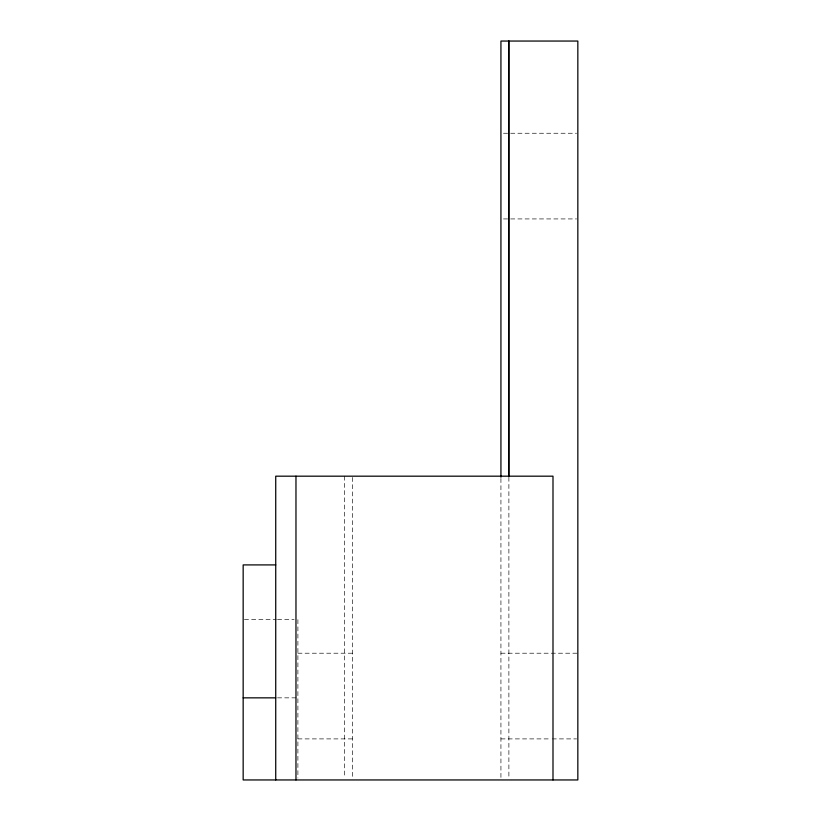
<?xml version="1.0" encoding="UTF-8"?>
<svg xmlns="http://www.w3.org/2000/svg" width="821" height="821" viewBox="0 0 821 821"><rect width="100%" height="100%" fill="white"/><g stroke="black" fill="none" stroke-linecap="round" stroke-linejoin="round"><path stroke-width="0.62" stroke-dasharray="4.11 3.08" d="M503.499 133.248L576.558 133.248M503.499 218.93L576.558 218.93M244.432 619.639L276.256 619.639M277.529 619.639L294.082 619.639M297.9 653.208L352.63 653.208M500.933 653.208L577.84 653.208M277.529 697.85L296.627 697.85M297.9 738.9L352.63 738.9M500.933 738.9L550.922 738.9M552.205 738.9L576.558 738.9M508.887 477.206L508.887 777.384M500.933 478.489L500.933 777.384M352.63 477.463L352.63 777.384M344.687 476.18L344.687 777.384M297.9 619.639L297.9 778.01"/><path stroke-width="1.23" d="M275.733 564.91L243.16 564.91L243.16 779.95L577.84 779.95L577.84 41.05L500.933 41.05L500.933 477.206M243.16 697.85L275.733 697.85M552.995 779.95L552.995 476.18L275.733 476.18L275.733 779.95M508.887 41.05L508.887 476.18M508.722 41.05L508.722 476.18M295.971 476.18L295.971 779.95"/></g></svg>
